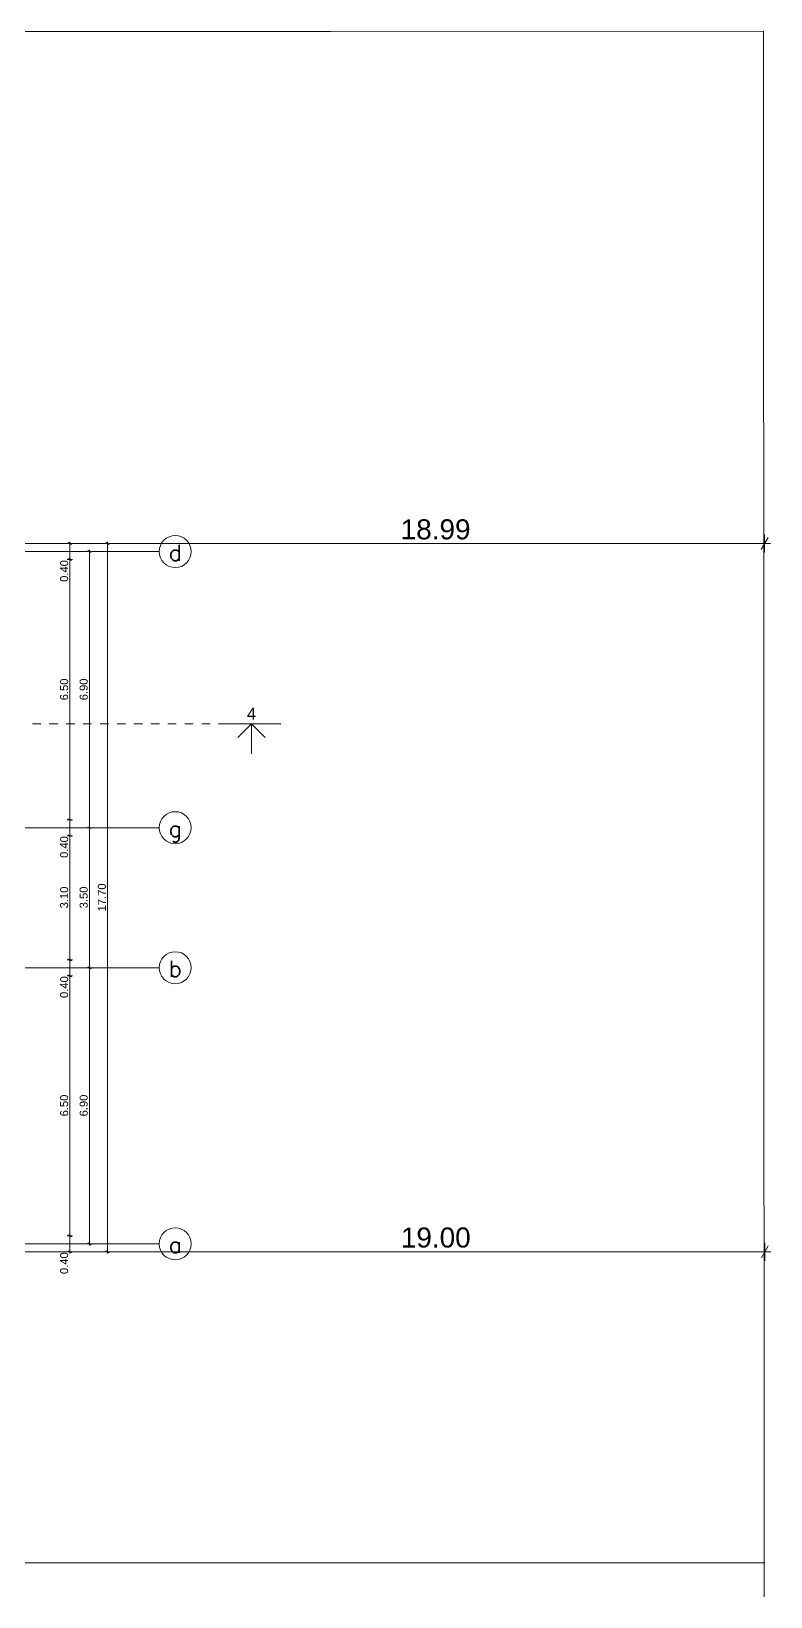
# Model space of a CAD drawing. Header units: millimetres. Extents: x 476571643 to 477489869, y 4620928210 to 4621294454.
# Drawn here: x 477238473 to 477256965, y 4621159407 to 4621198531 of the extents above; entities that cross this region are included whole.
import ezdxf

# ---------------------------------------------------------------- set-up
doc = ezdxf.new("R2010")
doc.units = ezdxf.units.MM
doc.header["$MEASUREMENT"] = 0
doc.linetypes.add('Dashed', pattern=[423.333333, 211.666667, -211.666667])
for name, color, linetype, lineweight in [('0_Pen_No__42_Pen_No__250_Pen_No__5', 5, 'Continuous', 0), ('Annotation - Text_Pen_No__7_Pen_No__5', 5, 'Continuous', 0), ('New_._Pen_No__1', 1, 'Continuous', 0), ('New_shenobebi_Pen_No__1', 1, 'Continuous', 0), ('New_Structural - Bearing_Pen_No__1', 1, 'Continuous', 0), ('RED LINE_Pen_No__1', 1, 'Continuous', 0), ('zoma_Pen_No__1', 1, 'Continuous', 0), ('zoma_Pen_No__142', 142, 'Continuous', 0), ('zoma_Pen_No__5_Pen_No__5', 5, 'Continuous', 0)]:
    doc.layers.add(name, color=color, linetype=linetype, lineweight=lineweight)
doc.layers.add('zoma', color=7, linetype='Continuous')
doc.styles.add('GENERATED_STYLE_1', font='arial.ttf')
doc.styles.add('GENERATED_STYLE_2', font='arial.ttf')
doc.linetypes.add('Break', pattern='A,0,[1,a-5 saxl бѓ’бѓђбѓ¦бѓ”бѓ‘бѓ”бѓ‘бѓ\x98_1.Shx,S=15.679026,R=0,X=0,Y=0],-1975.557214,0', length=1975.557214)
doc.dimstyles.new('GENERATED_STYLE__12', dxfattribs={"dimtxt": 500, "dimasz": 228, "dimexe": 0.18, "dimexo": 3, "dimgap": 0.09, "dimtad": 1, "dimtih": 1, "dimtoh": 1, "dimlfac": 0.001, "dimzin": 0, "dimdsep": 46, "dimtxsty": 'GENERATED_STYLE_2', "dimblk": 'ARROWHEAD_2', "dimblk1": 'ARROWHEAD_2', "dimblk2": 'ARROWHEAD_2', "dimcen": 0.09, "dimclrd": 1, "dimclre": 1, "dimclrt": 1, "dimadec": 0, "dimazin": 0, "dimtfac": 1, "dimtdec": 4, "dimtmove": 2, "dimatfit": 3, "dimfxl": 1, "dimtolj": 1, "dimtzin": 0, "dimarcsym": 0})
doc.dimstyles.new('GENERATED_STYLE__7', dxfattribs={"dimtxt": 200, "dimasz": 64.421331, "dimexe": 0.18, "dimexo": 3, "dimgap": 0.09, "dimtad": 1, "dimlfac": 0.001, "dimzin": 0, "dimdsep": 46, "dimtxsty": 'GENERATED_STYLE_2', "dimblk": 'ARROWHEAD_2', "dimblk1": 'ARROWHEAD_2', "dimblk2": 'ARROWHEAD_2', "dimcen": 0.09, "dimclrd": 142, "dimclre": 142, "dimclrt": 142, "dimadec": 0, "dimazin": 0, "dimtfac": 1, "dimtdec": 4, "dimtmove": 0, "dimatfit": 3, "dimfxl": 1, "dimtolj": 1, "dimtzin": 0, "dimarcsym": 0})

# ---------------------------------------------------------------- blocks, each defined once
blk = doc.blocks.new('*D1370', base_point=(476844527, 4621385791))
at = {"layer": 'zoma_Pen_No__142', "color": 142, "linetype": 'Continuous', "lineweight": 0, "transparency": 16777216}
for p, q in [((477239884, 4621175152), (477239969, 4621175103)), ((477239990, 4621175127), (477239863, 4621175127)), ((477239926, 4621168227), (477239926, 4621175127)), ((477239990, 4621168227), (477239863, 4621168227)), ((477239884, 4621168252), (477239969, 4621168203)), ((477239926, 4621168186), (477239926, 4621168227))]:
    blk.add_line(p, q, dxfattribs=at)
at = {"layer": 'zoma_Pen_No__142', "color": 142, "lineweight": 0, "transparency": 16777216, "insert": (477239886, 4621171411), "char_height": 200, "attachment_point": 7, "rotation": 90, "style": 'GENERATED_STYLE_2'}
blk.add_mtext('\\A1;{\\pql;\\fArial CYR|b0|i0|c204|p34;6.90}', dxfattribs=at)
blk = doc.blocks.new('ARROWHEAD_2')
at = {"color": 0, "linetype": 'Continuous', "lineweight": 0}
for p, q in [((0, 0), (-1, 0)), ((-0.38, -0.66), (0.38, 0.66))]:
    blk.add_line(p, q, dxfattribs=at)
blk = doc.blocks.new('*D1371', base_point=(476844527, 4621385791))
at = {"layer": 'zoma_Pen_No__142', "color": 142, "linetype": 'Continuous', "lineweight": 0, "transparency": 16777216}
for p, q in [((477239990, 4621178627), (477239863, 4621178627)), ((477239884, 4621178652), (477239969, 4621178603)), ((477239926, 4621175127), (477239926, 4621178627)), ((477239884, 4621175152), (477239969, 4621175103)), ((477239990, 4621175127), (477239863, 4621175127))]:
    blk.add_line(p, q, dxfattribs=at)
at = {"layer": 'zoma_Pen_No__142', "color": 142, "lineweight": 0, "transparency": 16777216, "insert": (477239886, 4621176611), "char_height": 200, "attachment_point": 7, "rotation": 90, "style": 'GENERATED_STYLE_2'}
blk.add_mtext('\\A1;{\\pql;\\fArial CYR|b0|i0|c204|p34;3.50}', dxfattribs=at)
blk = doc.blocks.new('*D1372', base_point=(476844527, 4621385791))
at = {"layer": 'zoma_Pen_No__142', "color": 142, "linetype": 'Continuous', "lineweight": 0, "transparency": 16777216}
for p, q in [((477239990, 4621185527), (477239863, 4621185527)), ((477239969, 4621185503), (477239884, 4621185552)), ((477239926, 4621185527), (477239926, 4621185569)), ((477239926, 4621178627), (477239926, 4621185527)), ((477239990, 4621178627), (477239863, 4621178627)), ((477239884, 4621178652), (477239969, 4621178603))]:
    blk.add_line(p, q, dxfattribs=at)
at = {"layer": 'zoma_Pen_No__142', "color": 142, "lineweight": 0, "transparency": 16777216, "insert": (477239886, 4621181811), "char_height": 200, "attachment_point": 7, "rotation": 90, "style": 'GENERATED_STYLE_2'}
blk.add_mtext('\\A1;{\\pql;\\fArial CYR|b0|i0|c204|p34;6.90}', dxfattribs=at)
blk = doc.blocks.new('*D1373', base_point=(476844527, 4621385791))
at = {"layer": 'zoma_Pen_No__142', "color": 142, "linetype": 'Continuous', "lineweight": 0, "transparency": 16777216}
for p, q in [((477239395, 4621168452), (477239480, 4621168403)), ((477239437, 4621168027), (477239437, 4621168427)), ((477239501, 4621168027), (477239374, 4621168027)), ((477239395, 4621168052), (477239480, 4621168003)), ((477239437, 4621167986), (477239437, 4621168027))]:
    blk.add_line(p, q, dxfattribs=at)
at = {"layer": 'zoma_Pen_No__142', "color": 142, "lineweight": 0, "transparency": 16777216, "insert": (477239397, 4621167471), "char_height": 200, "attachment_point": 7, "rotation": 89.9995, "style": 'GENERATED_STYLE_2'}
blk.add_mtext('\\A1;{\\pql;\\fArial CYR|b0|i0|c204|p34;0.40}', dxfattribs=at)
blk = doc.blocks.new('*D1374', base_point=(476844527, 4621385791))
at = {"layer": 'zoma_Pen_No__142', "color": 142, "linetype": 'Continuous', "lineweight": 0, "transparency": 16777216}
for p, q in [((477239437, 4621174927), (477239437, 4621175327)), ((477239501, 4621174927), (477239374, 4621174927)), ((477239395, 4621174952), (477239480, 4621174903)), ((477239437, 4621168427), (477239437, 4621174927)), ((477239501, 4621168427), (477239374, 4621168427)), ((477239395, 4621168452), (477239480, 4621168403)), ((477239437, 4621168027), (477239437, 4621168427))]:
    blk.add_line(p, q, dxfattribs=at)
at = {"layer": 'zoma_Pen_No__142', "color": 142, "lineweight": 0, "transparency": 16777216, "char_height": 200, "attachment_point": 7, "rotation": 89.9995, "style": 'GENERATED_STYLE_2'}
for s, insert in [('\\A1;{\\pql;\\fArial CYR|b0|i0|c204|p34;0.40}', (477239397, 4621174371)), ('\\A1;{\\pql;\\fArial CYR|b0|i0|c204|p34;6.50}', (477239397, 4621171411))]:
    blk.add_mtext(s, dxfattribs=dict(at, insert=insert))
blk = doc.blocks.new('*D1375', base_point=(476844527, 4621385791))
at = {"layer": 'zoma_Pen_No__142', "color": 142, "linetype": 'Continuous', "lineweight": 0, "transparency": 16777216}
for p, q in [((477239437, 4621175327), (477239437, 4621178427)), ((477239501, 4621175327), (477239374, 4621175327)), ((477239395, 4621175352), (477239480, 4621175303)), ((477239437, 4621174927), (477239437, 4621175327)), ((477239501, 4621174927), (477239374, 4621174927)), ((477239395, 4621174952), (477239480, 4621174903))]:
    blk.add_line(p, q, dxfattribs=at)
blk = doc.blocks.new('*D1376', base_point=(476844527, 4621385791))
at = {"layer": 'zoma_Pen_No__142', "color": 142, "linetype": 'Continuous', "lineweight": 0, "transparency": 16777216}
for p, q in [((477239395, 4621178452), (477239480, 4621178403)), ((477239437, 4621175327), (477239437, 4621178427)), ((477239501, 4621175327), (477239374, 4621175327)), ((477239395, 4621175352), (477239480, 4621175303))]:
    blk.add_line(p, q, dxfattribs=at)
at = {"layer": 'zoma_Pen_No__142', "color": 142, "lineweight": 0, "transparency": 16777216, "char_height": 200, "attachment_point": 7, "rotation": 89.9995, "style": 'GENERATED_STYLE_2'}
for s, insert in [('\\A1;{\\pql;\\fArial CYR|b0|i0|c204|p34;0.40}', (477239397, 4621177871)), ('\\A1;{\\pql;\\fArial CYR|b0|i0|c204|p34;3.10}', (477239397, 4621176611))]:
    blk.add_mtext(s, dxfattribs=dict(at, insert=insert))
blk = doc.blocks.new('*D1377', base_point=(476844527, 4621385791))
at = {"layer": 'zoma_Pen_No__142', "color": 142, "linetype": 'Continuous', "lineweight": 0, "transparency": 16777216}
for p, q in [((477239395, 4621178852), (477239480, 4621178803)), ((477239437, 4621178427), (477239437, 4621178827)), ((477239501, 4621178427), (477239374, 4621178427)), ((477239395, 4621178452), (477239480, 4621178403)), ((477239437, 4621175327), (477239437, 4621178427))]:
    blk.add_line(p, q, dxfattribs=at)
blk = doc.blocks.new('*D1378', base_point=(476844527, 4621385791))
at = {"layer": 'zoma_Pen_No__142', "color": 142, "linetype": 'Continuous', "lineweight": 0, "transparency": 16777216}
for p, q in [((477239501, 4621185327), (477239374, 4621185327)), ((477239395, 4621185352), (477239480, 4621185303)), ((477239437, 4621178827), (477239437, 4621185327)), ((477239501, 4621178827), (477239374, 4621178827)), ((477239395, 4621178852), (477239480, 4621178803)), ((477239437, 4621178427), (477239437, 4621178827))]:
    blk.add_line(p, q, dxfattribs=at)
at = {"layer": 'zoma_Pen_No__142', "color": 142, "lineweight": 0, "transparency": 16777216, "char_height": 200, "attachment_point": 7, "rotation": 89.9995, "style": 'GENERATED_STYLE_2'}
for s, insert in [('\\A1;{\\pql;\\fArial CYR|b0|i0|c204|p34;0.40}', (477239397, 4621184771)), ('\\A1;{\\pql;\\fArial CYR|b0|i0|c204|p34;6.50}', (477239397, 4621181811))]:
    blk.add_mtext(s, dxfattribs=dict(at, insert=insert))
blk = doc.blocks.new('*D1379', base_point=(476844527, 4621385791))
at = {"layer": 'zoma_Pen_No__142', "color": 142, "linetype": 'Continuous', "lineweight": 0, "transparency": 16777216}
for p, q in [((477239395, 4621185352), (477239480, 4621185303)), ((477239437, 4621178827), (477239437, 4621185327))]:
    blk.add_line(p, q, dxfattribs=at)
blk = doc.blocks.new('*D1380', base_point=(476844527, 4621385791))
at = {"layer": 'zoma_Pen_No__142', "color": 142, "linetype": 'Continuous', "lineweight": 0, "transparency": 16777216}
for p, q in [((477239501, 4621185727), (477239374, 4621185727)), ((477239480, 4621185703), (477239395, 4621185752)), ((477239437, 4621185727), (477239437, 4621185769)), ((477239437, 4621185327), (477239437, 4621185727)), ((477239501, 4621185327), (477239374, 4621185327)), ((477239395, 4621185352), (477239480, 4621185303)), ((477239437, 4621178827), (477239437, 4621185327))]:
    blk.add_line(p, q, dxfattribs=at)
blk = doc.blocks.new('*D1381', base_point=(476844527, 4621385791))
at = {"layer": 'zoma_Pen_No__142', "color": 142, "linetype": 'Continuous', "lineweight": 0, "transparency": 16777216}
for p, q in [((477240445, 4621185727), (477240317, 4621185727)), ((477240423, 4621185703), (477240339, 4621185752)), ((477240381, 4621168027), (477240381, 4621185727)), ((477240445, 4621168027), (477240317, 4621168027)), ((477240339, 4621168052), (477240423, 4621168003)), ((477240381, 4621167986), (477240381, 4621168027))]:
    blk.add_line(p, q, dxfattribs=at)
at = {"layer": 'zoma_Pen_No__142', "color": 142, "lineweight": 0, "transparency": 16777216, "insert": (477240341, 4621176535), "char_height": 200, "attachment_point": 7, "rotation": 90, "style": 'GENERATED_STYLE_2'}
blk.add_mtext('\\A1;{\\pql;\\fArial CYR|b0|i0|c204|p34;17.70}', dxfattribs=at)
blk = doc.blocks.new('*D1382', base_point=(476844527, 4621385791))
at = {"layer": 'zoma_Pen_No__142', "color": 142, "linetype": 'Continuous', "lineweight": 0, "transparency": 16777216}
for p, q in [((477240445, 4621185727), (477240317, 4621185727)), ((477240423, 4621185703), (477240339, 4621185752)), ((477240381, 4621185727), (477240381, 4621185769))]:
    blk.add_line(p, q, dxfattribs=at)
blk = doc.blocks.new('*D1660', base_point=(476844527, 4621385791))
at = {"layer": 'zoma_Pen_No__1', "color": 1, "linetype": 'Continuous', "lineweight": 0, "transparency": 16777216}
for p, q in [((477237675, 4621185727), (477237821, 4621185727)), ((477237908, 4621185877), (477237735, 4621185577)), ((477237821, 4621185502), (477237821, 4621185952)), ((477237821, 4621185727), (477256811, 4621185727)), ((477256725, 4621185577), (477256898, 4621185877)), ((477256811, 4621185502), (477256811, 4621185952)), ((477256811, 4621185727), (477256958, 4621185727))]:
    blk.add_line(p, q, dxfattribs=at)
at = {"layer": 'zoma_Pen_No__1', "color": 1, "lineweight": 0, "transparency": 16777216, "insert": (477247711, 4621185827), "char_height": 500, "attachment_point": 7, "style": 'GENERATED_STYLE_2'}
blk.add_mtext('\\A1;{\\pql;\\fArial CYR|b0|i0|c204|p34;18.99}', dxfattribs=at)
blk = doc.blocks.new('*D1661', base_point=(476844527, 4621385791))
at = {"layer": 'zoma_Pen_No__1', "color": 1, "linetype": 'Continuous', "lineweight": 0, "transparency": 16777216}
for p, q in [((477237908, 4621168177), (477237735, 4621167877)), ((477237821, 4621167802), (477237821, 4621168252)), ((477256732, 4621167877), (477256905, 4621168177)), ((477256819, 4621167802), (477256819, 4621168252)), ((477237675, 4621168027), (477237821, 4621168027)), ((477237821, 4621168027), (477256819, 4621168027)), ((477256819, 4621168027), (477256965, 4621168027))]:
    blk.add_line(p, q, dxfattribs=at)
at = {"layer": 'zoma_Pen_No__1', "color": 1, "lineweight": 0, "transparency": 16777216, "insert": (477247715, 4621168127), "char_height": 500, "attachment_point": 7, "style": 'GENERATED_STYLE_2'}
blk.add_mtext('\\A1;{\\pql;\\fArial CYR|b0|i0|c204|p34;19.00}', dxfattribs=at)

msp = doc.modelspace()

# ---------------------------------------------------------------- linework, layer by layer
at = {"layer": '0_Pen_No__42_Pen_No__250_Pen_No__5', "color": 5, "linetype": 'Continuous', "lineweight": 0}
for centre in [(477242073.65, 4621185527.272), (477242073.65, 4621185527.272), (477242073.65, 4621178627.272), (477242073.65, 4621178627.272), (477242073.65, 4621175127.272), (477242073.65, 4621175127.272), (477242073.65, 4621168227.272), (477242073.65, 4621168227.272)]:
    msp.add_circle(centre, 400, dxfattribs=at)
at = {"layer": 'New_shenobebi_Pen_No__1', "color": 1, "linetype": 'Dashed', "lineweight": 0}
msp.add_lwpolyline([(477212254.322, 4621181222.974), (477243981.062, 4621181222.974), (477244310.836, 4621181222.974)], dxfattribs=at)
at = {"layer": 'New_shenobebi_Pen_No__1', "color": 1, "linetype": 'Continuous', "lineweight": 0}
for points in [[(477243244.188, 4621181222.974), (477244717.935, 4621181222.974)], [(477243981.062, 4621181222.974), (477243639.917, 4621180881.829)], [(477243981.062, 4621181222.974), (477243981.062, 4621180469.976)], [(477243981.062, 4621181222.974), (477244322.207, 4621180881.829)]]:
    msp.add_lwpolyline(points, dxfattribs=at)
at = {"layer": 'New_Structural - Bearing_Pen_No__1', "color": 1, "linetype": 'Break', "lineweight": 0}
msp.add_line((477203753.78, 4621160253.886), (477256821.719, 4621160253.886), dxfattribs=at)
at = {"layer": 'RED LINE_Pen_No__1', "color": 1, "linetype": 'Continuous', "lineweight": 0, "flags": 128}
msp.add_lwpolyline([(477202830.137, 4621198504.273), (477236111.284, 4621198522.398), (477245965.51, 4621198526.346), (477256785.893, 4621198531.069), (477256801.868, 4621159407.248)], dxfattribs=at)
at = {"layer": 'zoma_Pen_No__5_Pen_No__5', "color": 5, "linetype": 'Continuous', "lineweight": 0}
for p, q in [((477212820.57, 4621185527.272), (477241673.65, 4621185527.272)), ((477212820.57, 4621185527.272), (477241673.65, 4621185527.272)), ((477212820.57, 4621178627.272), (477241673.65, 4621178627.272)), ((477212820.57, 4621178627.272), (477241673.65, 4621178627.272)), ((477212820.57, 4621175127.272), (477241673.65, 4621175127.272)), ((477212820.57, 4621175127.272), (477241673.65, 4621175127.272)), ((477212820.57, 4621168227.272), (477241673.65, 4621168227.272)), ((477212820.57, 4621168227.272), (477241673.65, 4621168227.272))]:
    msp.add_line(p, q, dxfattribs=at)

# ---------------------------------------------------------------- texts
at = {"layer": 'Annotation - Text_Pen_No__7_Pen_No__5', "color": 5, "linetype": 'Continuous', "lineweight": 0, "char_height": 400, "attachment_point": 2}
for s, insert in [('\\A1;{\\pqc;\\Ftxt.shx;d}', (477242075.808, 4621185700.392)), ('\\A1;{\\pqc;\\Ftxt.shx;g}', (477242075.808, 4621178801.592)), ('\\A1;{\\pqc;\\Ftxt.shx;b}', (477242075.808, 4621175301.592)), ('\\A1;{\\pqc;\\Ftxt.shx;a}', (477242075.808, 4621168401.592))]:
    msp.add_mtext(s, dxfattribs=dict(at, insert=insert))
at = {"layer": 'New_._Pen_No__1', "color": 1, "linetype": 'Continuous', "lineweight": 0, "insert": (477243981.062, 4621181625.832), "char_height": 300, "attachment_point": 2, "style": 'GENERATED_STYLE_1'}
msp.add_mtext('\\A1;{\\pqc;\\fArial|b0|i0|c0|p34;4}', dxfattribs=at)

# ---------------------------------------------------------------- dimensions: what is measured, and where the dimension line sits
at = {"layer": 'zoma', "color": 1, "linetype": 'Continuous', "lineweight": 0}
for base, p2, picture, middle in [((477256811.28, 4621185727.272), (477256811.28, 4621185819.085), '*D1660', (477248551.125, 4621186077.272)), ((477256818.544, 4621168027.272), (477256818.544, 4621168029.322), '*D1661', (477248554.757, 4621168377.272))]:
    dim = msp.add_linear_dim(base=base, p1=(477237821.317, 4621185727.269), p2=p2, dimstyle='GENERATED_STYLE__12', dxfattribs=at)
    dim.commit()
    dim.dimension.update_dxf_attribs({"geometry": picture, "text_midpoint": middle, "dimtype": 160})
at = {"layer": 'zoma', "color": 142, "linetype": 'Continuous', "lineweight": 0}
for base, p1, p2, angle, picture, middle, turn in [((477240381.043912113, 4621185727.268946648), (477214556.422066391, 4621185727.268946648), (477216701.12092191, 4621185727.268946648), 90, '*D1382', (477240241.043911517, 4621185720.975948334), 90), ((477240381.044, 4621185727.269), (477237871.046, 4621168027.272), (477214556.422, 4621185727.269), 90, '*D1381', (477240241.044, 4621176871.328), 90), ((477239437.293, 4621185727.285), (477241332.65, 4621185327.268), (477241332.65, 4621185727.268), 89.9994828, '*D1380', (477239297.286, 4621185030.439), 89.9994828), ((477239437.289, 4621185327.285), (477241432.65, 4621178827.268), (477239437.289, 4621185327.285), 89.9994828, '*D1378', (477239297.259, 4621182070.994), 89.9994828), ((477239437.289, 4621185327.285), (477239437.289, 4621185327.285), (477241332.65, 4621185327.268), 89.9994828, '*D1379', (477239297.289, 4621185320.994), 89.9994828), ((477239926.206, 4621185527.272), (477241587.98, 4621178627.272), (477241587.98, 4621185527.272), 90, '*D1372', (477239786.206, 4621182070.979), 90), ((477239437.23, 4621178827.286), (477241432.65, 4621178427.268), (477241432.65, 4621178827.268), 89.9994828, '*D1377', (477239297.224, 4621178130.439), 89.9994828), ((477239437.227, 4621178427.286), (477241132.65, 4621175327.268), (477241432.65, 4621178427.268), 89.9994828, '*D1376', (477239297.213, 4621176870.993), 89.9994828), ((477239437.199, 4621175327.284), (477241132.65, 4621174927.268), (477241132.65, 4621175327.268), 89.9994828, '*D1375', (477239297.192, 4621174630.437), 89.9994828), ((477239926.206, 4621178627.272), (477241378.294, 4621175127.272), (477241587.98, 4621178627.272), 90, '*D1371', (477239786.206, 4621176870.979), 90), ((477239437.195, 4621174927.284), (477241132.65, 4621168427.268), (477241132.65, 4621174927.268), 89.9994828, '*D1374', (477239297.166, 4621171670.992), 89.9994828), ((477239926.206, 4621175127.272), (477241378.294, 4621168227.272), (477241378.294, 4621175127.272), 90, '*D1370', (477239786.206, 4621171670.979), 90), ((477239437.136, 4621168427.284), (477241132.65, 4621168027.268), (477241132.65, 4621168427.268), 89.9994828, '*D1373', (477239297.13, 4621167730.437), 89.9994828)]:
    dim = msp.add_linear_dim(base=base, p1=p1, p2=p2, angle=angle, dimstyle='GENERATED_STYLE__7', dxfattribs=at)
    dim.commit()
    dim.dimension.update_dxf_attribs({"geometry": picture, "text_midpoint": middle, "dimtype": 160, "text_rotation": turn})

doc.saveas('drawing.dxf')
